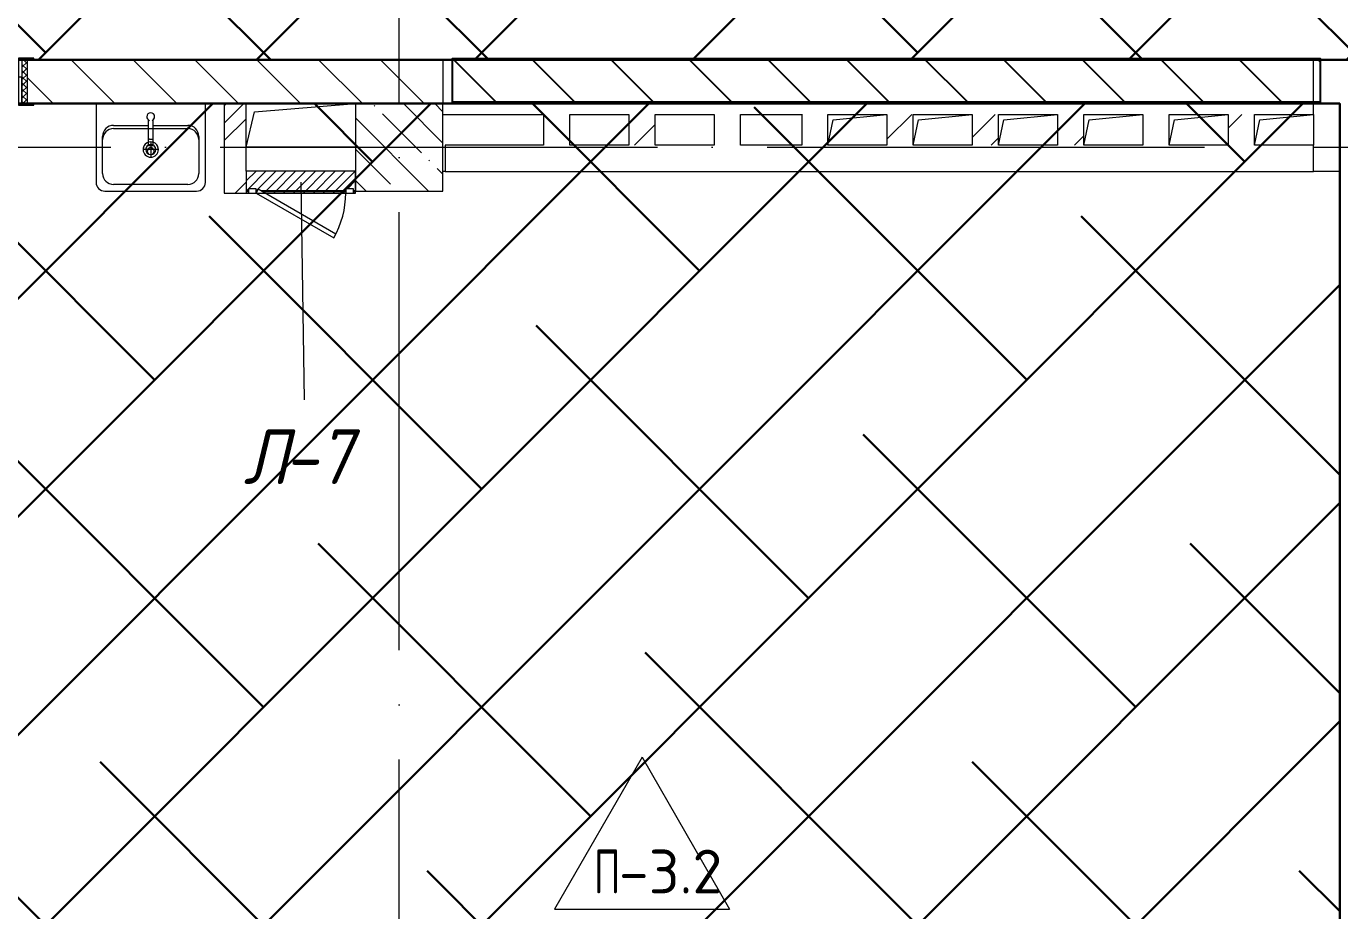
# Model space of a CAD drawing. Header units: millimetres. Extents: x -68946 to 690821, y -552984 to 293768.
# Drawn here: x 17357 to 23362, y -211754 to -207713 of the extents above; entities that cross this region are included whole.
import ezdxf

# ---------------------------------------------------------------- set-up
doc = ezdxf.new("R2010")
doc.units = ezdxf.units.MM
doc.linetypes.add('ADSK_Линия сетки', pattern=[2500, 2000, -250, 0, -250])
for name, color, linetype, lineweight in [('0) блоки', 250, 'Continuous', 25), ('1.1) Стяжка 5 вып.', 30, 'Continuous', 30), ('1.3) Звуко-изол           5 вып.', 90, 'Continuous', 30), ('A-DETL-GENF-OTLN', 250, 'Continuous', 5), ('A-DOOR-____-IDEN', 250, 'Continuous', 9), ('A-DOOR-____-MCUT', 250, 'Continuous', 5), ('A-DOOR-____-OTLN', 250, 'Continuous', 5), ('A-DOOR-FRAM-MCUT', 250, 'Continuous', 5), ('A-DOOR-FRAM-OTLN', 250, 'Continuous', 5), ('A-DOOR-GLAZ-MCUT', 250, 'Continuous', 5), ('A-FLOR-____-IDEN', 250, 'Continuous', 9), ('A-FLOR-____-OTLN', 250, 'Continuous', 9), ('A-GENM-____-MCUT', 250, 'Continuous', 25), ('A-GENM-____-OTLN', 250, 'Continuous', 9), ('A-GLAZ-____-OTLN', 250, 'Continuous', 5), ('A-WALL-____-MCUT', 250, 'Continuous', 13), ('A-WALL-____-PATT', 250, 'Continuous', 13), ('P-SANR-FIXT-OTLN', 250, 'Continuous', 9), ('S-COLS-____-MCUT', 250, 'Continuous', 25), ('S-COLS-____-OTLN', 250, 'Continuous', 9), ('S-GRID-____-OTLN', 250, 'Continuous', 9)]:
    doc.layers.add(name, color=color, linetype=linetype, lineweight=lineweight)
doc.styles.add('ISOCPEUR_2', font='isocpeur.ttf', dxfattribs={"height": 160})
doc.styles.add('ISOCPEUR_I', font='isocpeui.ttf', dxfattribs={"width": 0.9, "height": 12.5})
pattern_1 = [(45, (-3188.22, -259241.4), (-251.4472, 251.4472), []), (45, (-3188.22, -258860.4), (-251.4472, 251.4472), [])]
pattern_2 = [(45, (125, 0), (-22.6274, 22.6274), [])]

# ---------------------------------------------------------------- blocks, each defined once
blk = doc.blocks.new('Раковина_АИ_3D_Рен_МГН_Santek Neo 50 - Раковина 500x400x170-20710989-АР1_Маркировочный план 3 этажа')
at = {"layer": 'P-SANR-FIXT-OTLN', "lineweight": 5}
for p, q in [((-250, 25), (-250, -335)), ((250, -335), (250, 25)), ((-10, -167), (-10, -50.2)), ((10, -50.2), (10, -167)), ((-170, -75), (-10, -75)), ((-170, -89.7), (170, -89.7)), ((10, -75), (170, -75)), ((-220, -295), (-220, -125)), ((-220, -295), (-220, -139.7)), ((-10, -167), (10, -167)), ((-5.9, -137), (-7, -137)), ((-7, -137), (-7, -137)), ((-5.9, -137), (5.9, -137)), ((0, -150), (0, -220)), ((7, -137), (5.9, -137)), ((7, -137), (7, -137)), ((220, -125), (220, -295)), ((220, -139.7), (220, -295)), ((35, -185), (-35, -185)), ((170, -345), (-170, -345)), ((170, -345), (-170, -345)), ((-210, -375), (210, -375))]:
    blk.add_line(p, q, dxfattribs=at)
for centre, radius, start, end in [((0, -35), 18, 360, 180), ((0, -35), 18, 180, 250.80897), ((0, -35), 18, 289.19103, 360), ((0, -35), 18, 295.19321, 300), ((0, -35), 18, 309.99941, 315), ((0, -35), 18, 324.99969, 330), ((-170, -125), 50, 90, 180), ((-170, -139.7), 50, 90, 180), ((170, -125), 50, 0, 90), ((170, -139.7), 50, 0, 90), ((0, -185), 35, 0, 180), ((0, -185), 35, 106.67272, 180), ((0, -185), 23, 360, 180), ((0, -185), 23, 115.32987, 180), ((0, -185), 23, 360, 64.67013), ((0, -185), 35, 0, 73.32728), ((0, -185), 35, 180, 0), ((0, -185), 35, 180, 360), ((0, -185), 23, 180, 360), ((0, -185), 23, 180, 360), ((-170, -295), 50, 180, 270), ((-170, -295), 50, 180, 270), ((170, -295), 50, 270, 0), ((170, -295), 50, 270, 0), ((-210, -335), 40, 180, 270), ((210, -335), 40, 270, 0)]:
    blk.add_arc(centre, radius, start, end, dxfattribs=at)
for points in [[(-6.2, -51.9), (-6.1, -51.9), (-6, -52), (-5.9, -52)], [(5.9, -52), (6, -52), (6.1, -51.9), (6.2, -51.9)]]:
    blk.add_open_spline(points, degree=3, dxfattribs=at)
blk = doc.blocks.new('Сифон Orio для МГН - Сифон бутылочный-V29-АР1_Маркировочный план 3 этажа')
at = {"layer": 'P-SANR-FIXT-OTLN', "lineweight": 5}
for start, end in [(90, 233.74325), (165, 233.74325), (165, 233.74325), (165, 180), (105, 135), (105, 135), (306.25675, 90), (345, 75), (345, 75), (45, 75), (345, 15), (195, 233.74325), (306.25675, 315), (306.25675, 315), (306.25675, 315)]:
    blk.add_arc((0, 0), 16, start, end, dxfattribs=at)
blk = doc.blocks.new('Дверь_СКБ_2Ст_Фрамуга2 - Н_ВВ-3_2500x2600h_Учебные помещения_Фрамуга слева-42054644-АР1_Маркировочный план 3 этажа')
at = {"layer": 'A-DOOR-____-OTLN'}
h = blk.add_hatch(dxfattribs=at)
h.set_pattern_fill('FP_12', color=256, style=0, pattern_type=2)
h.set_pattern_definition([(135, (1051.41, 164.685), (-14.1421, -14.1421), []), (225, (1051.41, 164.685), (14.1421, -14.1421), [])])
h.paths.add_polyline_path([(1237.5, -100), (1262.5, -100), (1262.5, 100), (1237.5, 100), (1237.5, 98)])
at = {"layer": 'A-DOOR-FRAM-OTLN'}
h = blk.add_hatch(dxfattribs=at)
h.set_pattern_fill('FP_13', color=256, style=0, pattern_type=2)
h.set_pattern_definition([(45, (-1071.384, 164.685), (-14.1421, 14.1421), []), (135, (-1071.384, 164.685), (-14.1421, -14.1421), [])])
h.paths.add_polyline_path([(-1212.5, -100), (-1212.5, 100), (-1237.5, 100), (-1237.5, -100)])
at = {"layer": 'A-DOOR-____-MCUT'}
for p, q in [((-1187.5, 1100), (-1187.5, 100)), ((-1137.5, 1100), (-1187.5, 1100)), ((-1137.5, 100), (-1137.5, 1100)), ((-1187.5, 100), (-1137.5, 100))]:
    blk.add_line(p, q, dxfattribs=at)
at = {"layer": 'A-DOOR-____-OTLN'}
for centre, radius, start, end in [((-1197.5, 100), 500, 360, 30), ((-177.5, 100), 520, 150, 180)]:
    blk.add_arc(centre, radius, start, end, dxfattribs=at)
at = {"layer": 'A-DOOR-FRAM-MCUT'}
for p, q in [((-1197.5, 108), (-1267.5, 108)), ((-1267.5, 108), (-1267.5, 100)), ((-1267.5, 100), (-1197.5, 100)), ((-1212.5, 100), (-1237.5, 100)), ((-1237.5, 100), (-1237.5, -100)), ((-1187.5, 100), (-1212.5, 100)), ((-1212.5, 100), (-1212.5, 20)), ((-1212.5, -100), (-1212.5, 100)), ((-1197.5, 100), (-1197.5, 108)), ((-1187.5, 60), (-1187.5, 100)), ((-187.5, 100), (-187.5, 60)), ((-162.5, 100), (-187.5, 100)), ((-177.5, 108), (-177.5, 100)), ((-107.5, 108), (-177.5, 108)), ((-177.5, 100), (-177.5, 20)), ((-62.5, 100), (-162.5, 100)), ((-162.5, 20), (-162.5, 100)), ((-162.5, 20), (-162.5, 100)), ((-117.5, 108), (-117.5, 100)), ((-47.5, 108), (-117.5, 108)), ((-107.5, 100), (-107.5, 108)), ((-62.5, 100), (-62.5, 20)), ((-47.5, 100), (-47.5, 108)), ((-47.5, 100), (-47.5, 20)), ((-47.5, 100), (1237.5, 100)), ((1292.5, 108), (1222.5, 108)), ((1222.5, 108), (1222.5, 100)), ((1222.5, 100), (1222.5, 20)), ((1222.5, 100), (1292.5, 100)), ((1237.5, 100), (1237.5, 20)), ((1262.5, 100), (1237.5, 100)), ((1237.5, 100), (1237.5, -100)), ((1262.5, -100), (1262.5, 100)), ((1292.5, 100), (1292.5, 108)), ((-1212.5, 20), (-1177.5, 20)), ((-1197.5, 20), (-1212.5, 20)), ((-1212.5, 20), (-1212.5, -100)), ((-1197.5, -100), (-1197.5, 20)), ((-1177.5, 60), (-1187.5, 60)), ((-1177.5, 20), (-1177.5, 60)), ((-187.5, 60), (-197.5, 60)), ((-197.5, 60), (-197.5, 20)), ((-197.5, 20), (-162.5, 20)), ((-177.5, 12), (-177.5, 20)), ((-107.5, 12), (-177.5, 12)), ((-62.5, 20), (-162.5, 20)), ((-117.5, 20), (-117.5, 12)), ((-117.5, 12), (-47.5, 12)), ((-107.5, 20), (-107.5, 12)), ((-47.5, 12), (-47.5, 20)), ((1237.5, 20), (-47.5, 20)), ((1237.5, 20), (1222.5, 20)), ((1222.5, 20), (1222.5, -100)), ((1237.5, -100), (1237.5, 20)), ((-1197.5, -100), (-1267.5, -100)), ((-1267.5, -100), (-1267.5, -108)), ((-1267.5, -108), (-1197.5, -108)), ((-1237.5, -100), (-1212.5, -100)), ((-1212.5, -100), (-1197.5, -100)), ((-1197.5, -108), (-1197.5, -100)), ((1222.5, -100), (1237.5, -100)), ((1292.5, -100), (1222.5, -100)), ((1222.5, -100), (1222.5, -108)), ((1222.5, -108), (1292.5, -108)), ((1237.5, -100), (1262.5, -100)), ((1292.5, -108), (1292.5, -100))]:
    blk.add_line(p, q, dxfattribs=at)
at = {"layer": 'A-DOOR-GLAZ-MCUT'}
for p, q in [((1222.5, 70), (-62.5, 70)), ((1222.5, 50), (-62.5, 50))]:
    blk.add_line(p, q, dxfattribs=at)
blk = doc.blocks.new('_Wn_-As_OpeningMEP_floor__Rectangular - _Wn_-As_OpeningMEP_floor__Rectangular-32466859-АР1_Маркировочный план 3 этажа')
at = {"layer": 'A-DETL-GENF-OTLN', "lineweight": 5}
for p, q in [((-135, -20), (-110.5, 95.5)), ((-110.5, 95.5), (135, 120))]:
    blk.add_line(p, q, dxfattribs=at)
blk = doc.blocks.new('BSC_Колонна _Прямоугольная - 400x400-V53-АР1_Маркировочный план 3 этажа')
at = {"layer": 'S-COLS-____-OTLN', "lineweight": 5}
h = blk.add_hatch(dxfattribs=at)
h.set_pattern_fill('FP_27', color=256, style=0, pattern_type=2)
h.set_pattern_definition([(135, (-22249.98, -50975), (-142.5619, -142.5619), []), (135, (-22107.42, -50975), (-142.5619, -142.5619), [252.016, -50.403, 3.353, -47.05])])
h.paths.add_polyline_path([(200, -200), (200, 200), (-200, 199.6), (-199.4, -200), (-180.9, -200)])
at = {"layer": 'S-COLS-____-MCUT', "lineweight": 5}
for p, q in [((200, 200), (-200, 200)), ((-200, 200), (-200, -109)), ((200, -200), (200, 200)), ((-200, -109), (-200, -199)), ((-199.4, -200), (200, -200))]:
    blk.add_line(p, q, dxfattribs=at)
blk = doc.blocks.new('_Wn_-As_OpeningMEP_floor__Rectangular - _Wn_-As_OpeningMEP_floor__Rectangular-V52-АР1_Маркировочный план 3 этажа')
at = {"layer": 'A-DETL-GENF-OTLN', "lineweight": 5}
for p, q in [((-212.2, 112.2), (250, 150)), ((-250, -50), (-212.2, 112.2))]:
    blk.add_line(p, q, dxfattribs=at)
blk = doc.blocks.new('АР_Люк - ЛРС_ВК_500х400_наружный_NCS S 1000-N-V82-АР1_Маркировочный план 3 этажа')
at = {"layer": 'A-DOOR-____-OTLN'}
h = blk.add_hatch(dxfattribs=at)
h.set_pattern_fill('FP_54', color=256, style=0, pattern_type=2)
h.set_pattern_definition(pattern_2)
h.paths.add_polyline_path([(-115, 50), (-125, 50), (-124.4, -50), (375, -50), (375, 50), (365, 50), (365, 30), (330, 30), (330, 50), (320, 32.7), (290, 50), (-80, 50), (-80, 30), (-115, 30), (-115, 43)])
h.paths.add_polyline_path([(347.9, 44.6), (340, 43), (348.1, 43)])
h = blk.add_hatch(dxfattribs=at)
h.set_pattern_fill('FP_54', color=256, style=0, pattern_type=2)
h.set_pattern_definition(pattern_2)
h.paths.add_polyline_path([(-124.4, 40), (-125, 40), (-124.4, -50)])
at = {"layer": 'A-DETL-GENF-OTLN', "lineweight": 5}
for p, q in [((375, 50), (-125, 50)), ((-125, 50), (-125, -50)), ((375, -50), (375, 50)), ((-125, -50), (375, -50))]:
    blk.add_line(p, q, dxfattribs=at)
at = {"layer": 'A-DOOR-____-MCUT', "lineweight": 5}
for p, q in [((-25.1, 255), (-35.1, 237.7)), ((330, 50), (-25.1, 255)), ((-35.1, 237.7), (320, 32.7)), ((-80, 50), (-115, 50)), ((-115, 50), (-115, 30)), ((-115, 30), (-80, 30)), ((-80, 30), (-80, 50)), ((320, 32.7), (330, 50)), ((365, 50), (330, 50)), ((330, 50), (330, 30)), ((330, 30), (365, 30)), ((365, 30), (365, 50))]:
    blk.add_line(p, q, dxfattribs=at)
blk.add_arc((330, 50), 410, 150, 180, dxfattribs=at)
at = {"layer": 'A-DOOR-____-OTLN'}
blk.add_line((330, 50), (-25.1, 255), dxfattribs=at)
blk = doc.blocks.new('ASML_АР_Отделка Люка - ВО Отделка люков_Грунтовка 0_Шпатлевка 0_Окраска 0_0-42722003-АР1_Маркировочный план 3 этажа')
at = {"layer": 'A-GENM-____-MCUT', "lineweight": 5}
for p, q in [((-240, 3), (-250, 3)), ((-250, 3), (-250, 0)), ((177.1, 3), (-205, 3)), ((205, 3), (201, 3)), ((250, 3), (240, 3)), ((250, 0), (250, 3)), ((-250, 0), (-240, 0)), ((-205, 0), (182.3, 0)), ((199.2, 0), (205, 0)), ((240, 0), (250, 0))]:
    blk.add_line(p, q, dxfattribs=at)
blk = doc.blocks.new('AAR_СКБ_Марка_Перекрытия - Марка пола-17325028-АР1_Маркировочный план 3 этажа')
at = {"layer": 'A-FLOR-____-IDEN'}
for p, q in [((0, 6.932), (-4.002, 0)), ((0, 6.932), (4.002, 0)), ((-4.002, 0), (4.002, 0))]:
    blk.add_line(p, q, dxfattribs=at)

msp = doc.modelspace()

# ---------------------------------------------------------------- hatches: boundary and pattern name
at = {"layer": '0) блоки'}
h = msp.add_hatch(dxfattribs=at)
h.set_pattern_fill('ANSI31', color=256, scale=80, angle=90)
h.set_pattern_definition([(135, (19305.32, -207860.36), (-179.605, -179.605), [])])
h.paths.add_polyline_path([(23272.2053, -208060.3585), (19305.3249, -208060.3585), (19305.3249, -207860.3585), (23272.2053, -207860.3585)])
at = {"layer": '1.1) Стяжка 5 вып.', "lineweight": 30, "true_color": 0xf26722}
h = msp.add_hatch(dxfattribs=at)
h.set_pattern_fill('ANSI32', color=30, scale=222)
h.paths.add_polyline_path([(65861.7763, -204576.388), (46871.7544, -204576.388), (46871.7544, -204776.3886), (46451.7763, -204776.3886), (46451.7763, -204576.388), (42571.7763, -204576.388), (42571.7763, -204776.3886), (42151.7763, -204776.3886), (42151.7763, -204576.388), (38071.7763, -204576.388), (38071.7763, -204776.3886), (37651.7763, -204776.3886), (37651.7763, -204576.388), (33171.7544, -204576.388), (33171.7544, -204776.3886), (32749.9721, -204776.3886), (32749.9721, -204576.388), (29466.7763, -204576.388), (-2950.2456, -204576.388), (-2950.2456, -207866.3886), (65861.7763, -207866.3886)])
h = msp.add_hatch(dxfattribs=at)
h.set_pattern_fill('ANSI32', color=30, scale=222)
h.paths.add_polyline_path([(23361.7544, -208066.3886), (14761.7544, -208066.3886), (14761.7544, -215516.3886), (23361.7544, -215516.3886)])
at = {"layer": '1.3) Звуко-изол           5 вып.', "lineweight": 30}
h = msp.add_hatch(dxfattribs=at)
h.set_pattern_fill('ANSI38', color=256, scale=222)
h.paths.add_polyline_path([(65861.7763, -204576.388), (46871.7544, -204576.388), (46871.7544, -204776.3886), (46451.7763, -204776.3886), (46451.7763, -204576.388), (42571.7763, -204576.388), (42571.7763, -204776.3886), (42151.7763, -204776.3886), (42151.7763, -204576.388), (38071.7763, -204576.388), (38071.7763, -204776.3886), (37651.7763, -204776.3886), (37651.7763, -204576.388), (33171.7544, -204576.388), (33171.7544, -204776.3886), (32749.9721, -204776.3886), (32749.9721, -204576.388), (29466.7763, -204576.388), (-2950.2456, -204576.388), (-2950.2456, -207866.3886), (65861.7763, -207866.3886)])
h = msp.add_hatch(dxfattribs=at)
h.set_pattern_fill('ANSI38', color=256, scale=222)
h.paths.add_polyline_path([(23361.7544, -208066.3886), (14761.7544, -208066.3886), (14761.7544, -215516.3886), (23361.7544, -215516.3886)])
at = {"layer": 'A-WALL-____-PATT', "lineweight": 15, "true_color": 0x000000}
h = msp.add_hatch(dxfattribs=at)
h.set_pattern_fill('FP_1', color=18, style=0, pattern_type=2)
h.set_pattern_definition([(135, (-3188.22, -259241.39), (-141.42136, -141.42136), [])])
h.paths.add_polyline_path([(18451.5723, -208066.3892), (19261.7544, -208066.3886), (19261.7544, -207866.3892), (17361.7763, -207866.3892), (17361.7763, -208066.3892), (18361.7763, -208066.3892)])
h.paths.add_polyline_path([(10261.7544, -208066.3892), (11561.7983, -208066.3892), (11561.7983, -207866.3892), (9861.7544, -207866.3892), (9861.7544, -208066.3886), (10241.6935, -208066.3886)])
h.paths.add_polyline_path([(14861.7763, -208066.3892), (14861.7763, -207866.3892), (14061.7983, -207866.3892), (14061.7983, -208066.3892), (14831.7763, -208066.3892)])
h = msp.add_hatch(dxfattribs=at)
h.set_pattern_fill('FP_9', color=18, style=0, pattern_type=2)
h.set_pattern_definition([(45, (-3188.22, -259241.4), (-224.5064, 224.5064), []), (45, (-3108.85, -259241.4), (0, 449.0128), []), (45, (-3267.6, -259241.4), (0, 449.0128), [])])
h.paths.add_polyline_path([(18361.7763, -208475.3892), (18361.7763, -208066.3892), (18261.7763, -208066.3892), (18262.5423, -208475.3892), (18315.7639, -208475.3892)])
h = msp.add_hatch(dxfattribs=at)
h.set_pattern_fill('FP_2', color=18, style=0, pattern_type=2)
h.set_pattern_definition(pattern_1)
h.paths.add_polyline_path([(20231.7763, -208256.3886), (20231.7763, -208116.3886), (20111.7763, -208116.3886), (20111.7763, -208256.3886), (20199.8105, -208256.3886)])
h = msp.add_hatch(dxfattribs=at)
h.set_pattern_fill('FP_2', color=18, style=0, pattern_type=2)
h.set_pattern_definition(pattern_1)
h.paths.add_polyline_path([(20986.8936, -208256.3886), (21021.8153, -208256.3886), (21021.7983, -208116.3886), (20901.8153, -208116.3886), (20901.8153, -208256.3886)])
h = msp.add_hatch(dxfattribs=at)
h.set_pattern_fill('FP_2', color=18, style=0, pattern_type=2)
h.set_pattern_definition(pattern_1)
h.paths.add_polyline_path([(21391.771, -208256.3886), (21411.7983, -208256.3886), (21411.7983, -208116.3886), (21291.7983, -208116.3886), (21291.7984, -208256.3886)])
h = msp.add_hatch(dxfattribs=at)
h.set_pattern_fill('FP_2', color=18, style=0, pattern_type=2)
h.set_pattern_definition(pattern_1)
h.paths.add_polyline_path([(21681.7983, -208256.3886), (21801.7983, -208256.3886), (21801.7983, -208116.3886), (21681.7983, -208116.3886), (21681.7983, -208246.3884)])
h = msp.add_hatch(dxfattribs=at)
h.set_pattern_fill('FP_2', color=18, style=0, pattern_type=2)
h.set_pattern_definition(pattern_1)
h.paths.add_polyline_path([(22076.9481, -208256.3886), (22191.7981, -208256.3886), (22191.7983, -208116.3886), (22071.7983, -208116.3886), (22071.7983, -208256.3886)])
h = msp.add_hatch(dxfattribs=at)
h.set_pattern_fill('FP_2', color=18, style=0, pattern_type=2)
h.set_pattern_definition(pattern_1)
h.paths.add_polyline_path([(22971.7983, -208256.3886), (22971.7983, -208116.3886), (22851.7983, -208116.3886), (22851.7983, -208256.3886), (22944.5231, -208256.3886)])

# ---------------------------------------------------------------- linework, layer by layer
at = {"layer": '0) блоки'}
msp.add_lwpolyline([(23272.2053, -208060.3585), (19305.3249, -208060.3585), (19305.3249, -207860.3585), (23272.2053, -207860.3585)], close=True, dxfattribs=at)
at = {"layer": '1.1) Стяжка 5 вып.', "lineweight": 30}
for points in [[(-2950.2456, -204576.388), (65861.7763, -204576.388), (65861.7763, -207866.3886), (-2950.2456, -207866.3886)], [(14761.7544, -208066.3886), (23361.7544, -208066.3886), (23361.7544, -215516.3886), (14761.7544, -215516.3886)]]:
    msp.add_lwpolyline(points, close=True, dxfattribs=at)
at = {"layer": 'A-DOOR-____-IDEN', "color": 18, "true_color": 0x000000}
msp.add_line((18612.3532, -208425.3892), (18626.7765, -209420.8657), dxfattribs=at)
at = {"layer": 'A-FLOR-____-OTLN', "color": 18, "lineweight": 5, "true_color": 0x000000}
for p, q in [((23241.7763, -207866.3892), (23361.7763, -207866.3892)), ((23241.7983, -208116.3886), (23241.7983, -208256.3886)), ((18861.7544, -208266.3892), (18361.7763, -208266.3892)), ((19271.7544, -208376.3886), (19261.7544, -208376.3886)), ((23361.7544, -208376.3886), (23241.7763, -208376.3886))]:
    msp.add_line(p, q, dxfattribs=at)
at = {"layer": 'A-WALL-____-MCUT', "color": 18, "lineweight": 15, "true_color": 0x000000}
for p, q in [((19261.7544, -207866.3892), (17391.7763, -207866.3892)), ((23241.7763, -207866.3886), (19261.7544, -207866.3886)), ((19261.7544, -207866.3886), (19261.7544, -208066.3886)), ((23241.7763, -208116.3886), (23241.7763, -207866.3886)), ((17391.7763, -208066.3892), (18861.7544, -208066.3892)), ((18261.7763, -208066.3892), (18261.7763, -208475.3892)), ((18361.7763, -208375.3892), (18361.7763, -208066.3892)), ((19261.7544, -208116.3886), (19721.7763, -208116.3886)), ((19721.7763, -208116.3886), (19721.7763, -208256.3886)), ((19841.7763, -208116.3886), (20111.7763, -208116.3886)), ((19841.7763, -208256.3886), (19841.7763, -208116.3886)), ((20111.7763, -208116.3886), (20111.7763, -208256.3886)), ((20231.7763, -208116.3886), (20501.7763, -208116.3886)), ((20231.7763, -208256.3886), (20231.7763, -208116.3886)), ((20501.7763, -208116.3886), (20501.7763, -208256.3886)), ((20621.7763, -208116.3886), (20901.8153, -208116.3886)), ((20621.7763, -208256.3886), (20621.7763, -208116.3886)), ((20901.8153, -208116.3886), (20901.8153, -208256.3886)), ((21021.8153, -208256.3886), (21021.8153, -208116.3886)), ((21021.8153, -208116.3886), (21291.7983, -208116.3886)), ((21291.7983, -208116.3886), (21291.7983, -208256.3886)), ((21411.7983, -208256.3886), (21411.7983, -208116.3886)), ((21411.7983, -208116.3886), (21681.7983, -208116.3886)), ((21681.7983, -208116.3886), (21681.7983, -208256.3886)), ((21801.7983, -208256.3886), (21801.7983, -208116.3886)), ((21801.7983, -208116.3886), (22071.7983, -208116.3886)), ((22071.7983, -208116.3886), (22071.7983, -208256.3886)), ((22191.7983, -208256.3886), (22191.7983, -208116.3886)), ((22191.7983, -208116.3886), (22461.7983, -208116.3886)), ((22461.7983, -208116.3886), (22461.7983, -208256.3886)), ((22581.7983, -208256.3886), (22581.7983, -208116.3886)), ((22581.7983, -208116.3886), (22851.7983, -208116.3886)), ((22851.7983, -208116.3886), (22851.7983, -208256.3886)), ((22971.7983, -208256.3886), (22971.7983, -208116.3886)), ((22971.7983, -208116.3886), (23241.7763, -208116.3886)), ((19721.7763, -208256.3886), (19271.7544, -208256.3886)), ((19271.7544, -208256.3886), (19271.7544, -208376.3886)), ((20111.7763, -208256.3886), (19841.7763, -208256.3886)), ((20501.7763, -208256.3886), (20231.7763, -208256.3886)), ((20901.8153, -208256.3886), (20621.7763, -208256.3886)), ((21291.7983, -208256.3886), (21021.8153, -208256.3886)), ((21681.7983, -208256.3886), (21411.7983, -208256.3886)), ((22071.7983, -208256.3886), (21801.7983, -208256.3886)), ((22461.7983, -208256.3886), (22191.7983, -208256.3886)), ((22851.7983, -208256.3886), (22581.7983, -208256.3886)), ((23241.7763, -208256.3886), (22971.7983, -208256.3886)), ((23241.7763, -208376.3886), (23241.7763, -208256.3886)), ((18861.7544, -208375.3892), (18361.7763, -208375.3892)), ((19271.7544, -208376.3886), (23241.7763, -208376.3886)), ((18261.7763, -208475.3892), (18372.3532, -208475.3892)), ((18447.3532, -208475.3892), (18817.3532, -208475.3892)), ((18852.3532, -208475.3892), (18861.7763, -208475.3892)), ((18861.7763, -208475.3892), (18861.7763, -208468.3892))]:
    msp.add_line(p, q, dxfattribs=at)
at = {"layer": 'S-GRID-____-OTLN', "color": 18, "linetype": 'ADSK_Линия сетки', "true_color": 0x000000}
for p, q in [((19061.7763, -220563.733), (19061.7763, -199653.1503)), ((-6757.7749, -208266.3886), (70471.963, -208266.3886))]:
    msp.add_line(p, q, dxfattribs=at)

# ---------------------------------------------------------------- block references
at = {"layer": 'A-DOOR-____-OTLN', "color": 18, "true_color": 0x000000}
msp.add_blockref('Дверь_СКБ_2Ст_Фрамуга2 - Н_ВВ-3_2500x2600h_Учебные помещения_Фрамуга слева-42054644-АР1_Маркировочный план 3 этажа', (16099.2763, -207966.3892), dxfattribs=at)
at = {"layer": 'A-DOOR-____-OTLN', "color": 18, "true_color": 0x000000, "rotation": 180}
msp.add_blockref('АР_Люк - ЛРС_ВК_500х400_наружный_NCS S 1000-N-V82-АР1_Маркировочный план 3 этажа', (18737.3532, -208425.3892), dxfattribs=at)
at = {"layer": 'A-FLOR-____-IDEN', "color": 18, "true_color": 0x000000, "xscale": 99.99999999999993, "yscale": 99.99999999999993, "zscale": 99.99999999999993}
msp.add_blockref('AAR_СКБ_Марка_Перекрытия - Марка пола-17325028-АР1_Маркировочный план 3 этажа', (20171.868, -211746.6321), dxfattribs=at)
at = {"layer": 'A-GENM-____-OTLN', "color": 18, "lineweight": 5, "true_color": 0x000000, "rotation": 180}
msp.add_blockref('ASML_АР_Отделка Люка - ВО Отделка люков_Грунтовка 0_Шпатлевка 0_Окраска 0_0-42722003-АР1_Маркировочный план 3 этажа', (18612.3532, -208465.3892), dxfattribs=at)
at = {"layer": 'A-GLAZ-____-OTLN', "color": 18, "true_color": 0x000000}
for name, p in [('_Wn_-As_OpeningMEP_floor__Rectangular - _Wn_-As_OpeningMEP_floor__Rectangular-V52-АР1_Маркировочный план 3 этажа', (18611.7763, -208216.3892)), ('_Wn_-As_OpeningMEP_floor__Rectangular - _Wn_-As_OpeningMEP_floor__Rectangular-32466859-АР1_Маркировочный план 3 этажа', (21156.7983, -208236.3889)), ('_Wn_-As_OpeningMEP_floor__Rectangular - _Wn_-As_OpeningMEP_floor__Rectangular-32466859-АР1_Маркировочный план 3 этажа', (21546.7983, -208236.3889)), ('_Wn_-As_OpeningMEP_floor__Rectangular - _Wn_-As_OpeningMEP_floor__Rectangular-32466859-АР1_Маркировочный план 3 этажа', (21936.7983, -208236.3889)), ('_Wn_-As_OpeningMEP_floor__Rectangular - _Wn_-As_OpeningMEP_floor__Rectangular-32466859-АР1_Маркировочный план 3 этажа', (22326.7983, -208236.3889)), ('_Wn_-As_OpeningMEP_floor__Rectangular - _Wn_-As_OpeningMEP_floor__Rectangular-32466859-АР1_Маркировочный план 3 этажа', (22716.7983, -208236.3889)), ('_Wn_-As_OpeningMEP_floor__Rectangular - _Wn_-As_OpeningMEP_floor__Rectangular-32466859-АР1_Маркировочный план 3 этажа', (23106.7983, -208236.3889))]:
    msp.add_blockref(name, p, dxfattribs=at)
at = {"layer": 'P-SANR-FIXT-OTLN', "color": 18, "lineweight": 5, "true_color": 0x000000}
for name, p in [('Раковина_АИ_3D_Рен_МГН_Santek Neo 50 - Раковина 500x400x170-20710989-АР1_Маркировочный план 3 этажа', (17925.7763, -208091.3778)), ('Сифон Orio для МГН - Сифон бутылочный-V29-АР1_Маркировочный план 3 этажа', (17925.7763, -208284.3892))]:
    msp.add_blockref(name, p, dxfattribs=at)
at = {"layer": 'S-COLS-____-OTLN', "color": 18, "lineweight": 5, "true_color": 0x000000}
msp.add_blockref('BSC_Колонна _Прямоугольная - 400x400-V53-АР1_Маркировочный план 3 этажа', (19061.7544, -208266.3886), dxfattribs=at)

# ---------------------------------------------------------------- texts
at = {"layer": 'A-DOOR-____-IDEN', "color": 18, "true_color": 0x000000, "char_height": 250, "attachment_point": 1, "style": 'ISOCPEUR_I'}
for s, insert, width in [('\\fISOCPEUR|b0|i1|c204|p34|;\\W.9;Л', (18349.9958, -209554.5115), 223.670812), ('-7', (18534.5426, -209554.5115), 404.0505)]:
    msp.add_mtext(s, dxfattribs=dict(at, insert=insert, width=width))
at = {"layer": 'A-FLOR-____-IDEN', "color": 18, "true_color": 0x000000, "char_height": 200, "attachment_point": 1, "style": 'ISOCPEUR_2'}
for s, insert, width in [('\\fISOCPEUR|b0|i0|c204|p34|;\\W.7;П', (19950.533, -211475.2463), 140.295312), ('-3.2', (20066.2883, -211475.2463), 420.885937)]:
    msp.add_mtext(s, dxfattribs=dict(at, insert=insert, width=width))

doc.saveas('drawing.dxf')
